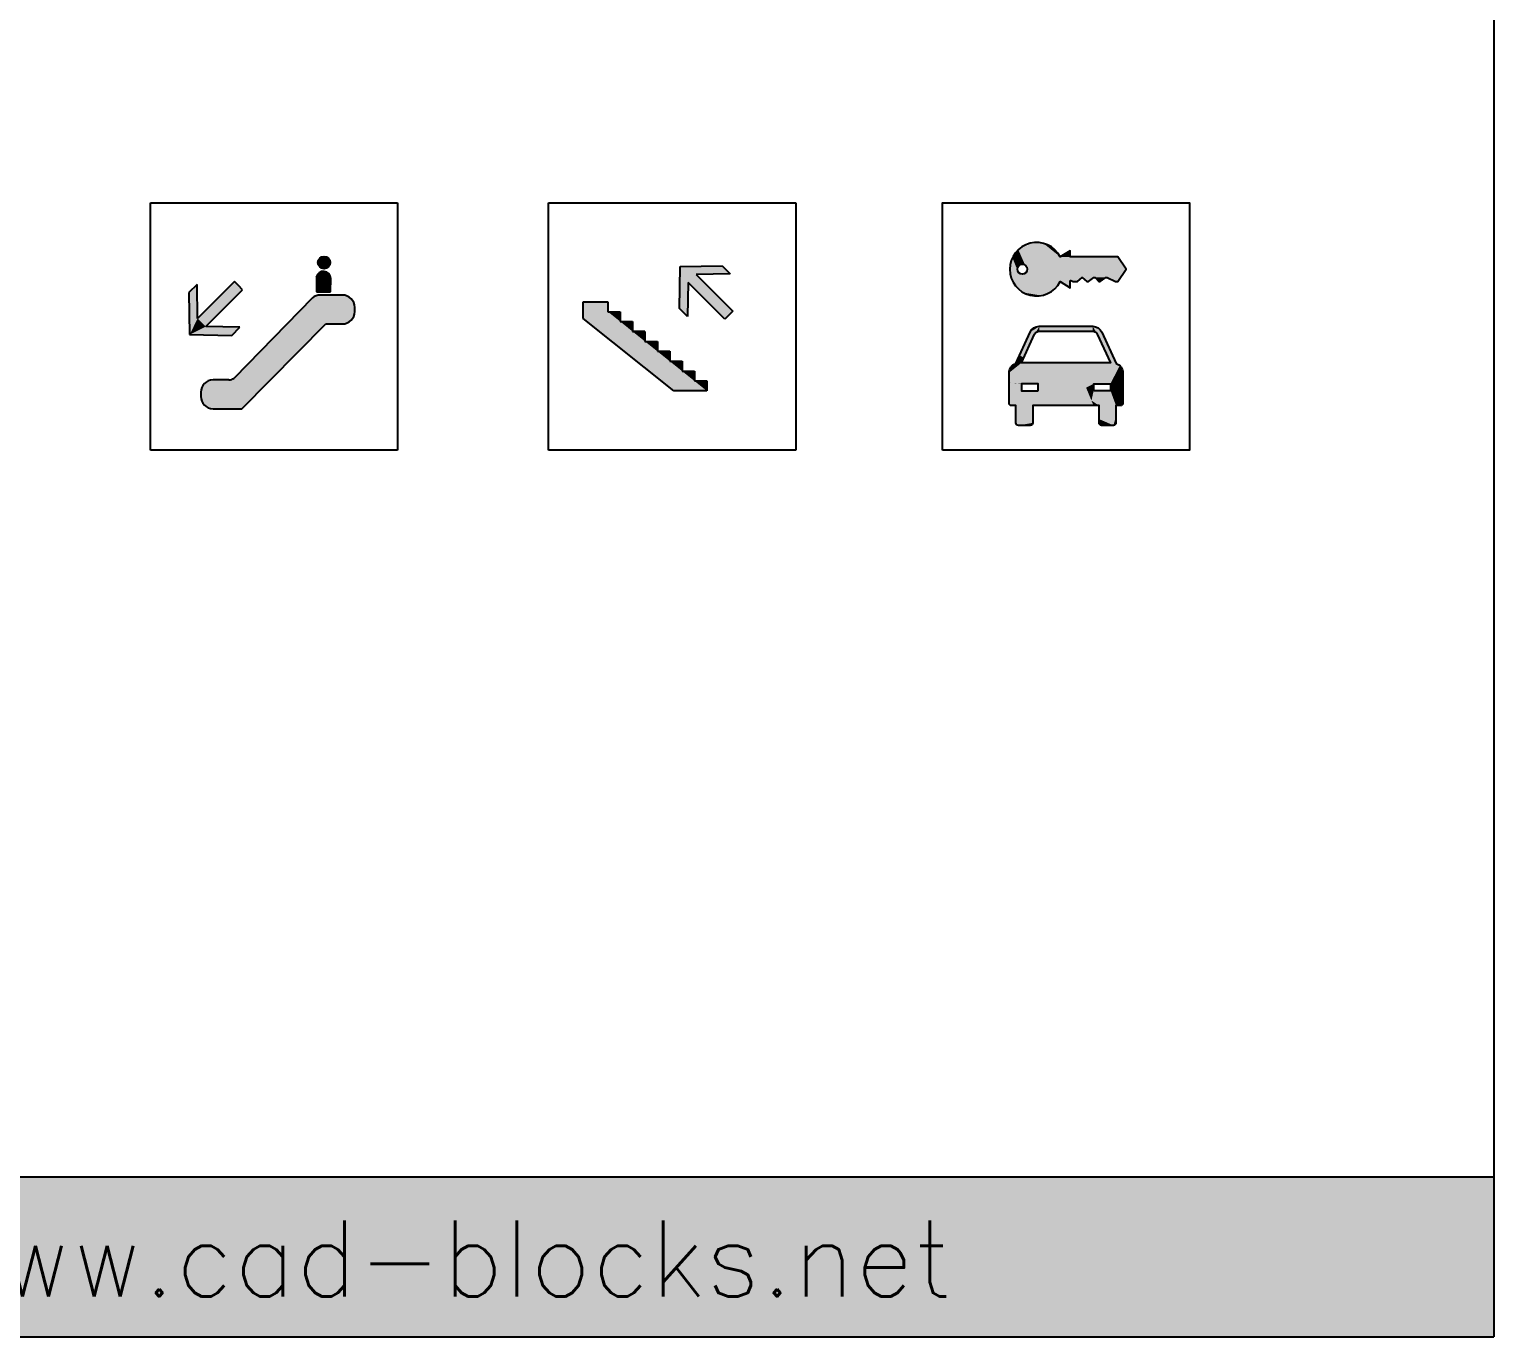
# Model space of a CAD drawing. Extents: x 1216 to 44401, y 2119 to 23617.
# Drawn here: x 38474 to 44401, y 2119 to 7409 of the extents above; entities that cross this region are included whole.
import ezdxf

# ---------------------------------------------------------------- set-up
doc = ezdxf.new("R2010")
doc.units = 0
doc.header["$LTSCALE"] = 10
doc.header["$MEASUREMENT"] = 0
doc.layers.get('0').update_dxf_attribs({"linetype": 'CONTINUOUS'})
doc.layers.add('www.cad-blocks.net', color=7, linetype='CONTINUOUS')
doc.styles.get("Standard").update_dxf_attribs({"font": 'ROMANC.SHX'})

# ---------------------------------------------------------------- blocks, each defined once
blk = doc.blocks.new('FORMAT')
at = {"true_color": 0x546d8e}
h = blk.add_hatch(color=155, dxfattribs=at)
h.set_gradient(color1=(68, 68, 68), color2=(84, 109, 142), tint=1)
h.paths.add_polyline_path([(44401.1, 1859), (44401.1, 2505.2), (4944.5, 2505.2), (4944.5, 1859)])
at = {"color": 155, "true_color": 0x546d8e}
for p, q in [((44401.1, 23356.7), (44401.1, 1859)), ((4944.5, 2505.2), (44401.1, 2505.2)), ((4944.5, 1859), (44401.1, 1859))]:
    blk.add_line(p, q, dxfattribs=at)
at = {"layer": 'www.cad-blocks.net', "insert": (29838.4, 2328.9), "char_height": 307.125, "attachment_point": 1}
blk.add_mtext_dynamic_manual_height_columns('{\\Fsimplex|c0;\\C255;\\c16777215;download more free cad collection at: www.cad-blocks.net}', width=45138.163, gutter_width=12.5, heights=[0], dxfattribs=at)
blk = doc.blocks.new('A$C1C2A74E1')
at = {"color": 142, "true_color": 0x0094d4}
for p, q in [((0, 0), (0, 1000)), ((0, 1000), (1000, 1000)), ((1000, 1000), (1000, 0)), ((188.4, 670.5), (155.4, 637.5)), ((190.8, 532.5), (188.4, 670.5)), ((340, 681.7), (190.8, 532.5)), ((356.5, 665.2), (340, 681.7)), ((373, 648.7), (356.5, 665.2)), ((671.2, 699.9), (671.3, 639.6)), ((728.7, 639.6), (729.3, 694.5)), ((155.4, 637.5), (158.4, 467.1)), ((223.9, 499.5), (373, 648.7)), ((655.1, 616.1), (338.3, 291)), ((671.3, 639.6), (728.7, 639.6)), ((776.4, 627.1), (686.4, 627.1)), ((826.4, 560.4), (826.4, 577.1)), ((361.8, 497.1), (223.9, 499.5)), ((328.8, 464.1), (361.8, 497.1)), ((370.1, 167.1), (709.7, 510.4)), ((709.7, 510.4), (776.4, 510.4)), ((158.4, 467.1), (328.8, 464.1)), ((317.5, 283.7), (253.4, 283.7)), ((203.4, 233.7), (203.4, 217.1)), ((253.4, 167.1), (370.1, 167.1)), ((1000, 0), (0, 0))]:
    blk.add_line(p, q, dxfattribs=at)
blk.add_circle((702.4, 758.7), 25, dxfattribs=at)
for centre, radius, start, end in [((699.9, 693.8), 29.4, 1.32961, 168.01659), ((686.4, 577.1), 50, 90, 128.65981), ((776.4, 577.1), 50, 0, 90), ((776.4, 560.4), 50, 270, 0), ((253.4, 233.7), 50, 90, 180), ((317.5, 317.1), 33.3, 270, 308.65981), ((253.4, 217.1), 50, 180, 270)]:
    blk.add_arc(centre, radius, start, end, dxfattribs=at)
at = {"color": 142, "linetype": 'CONTINUOUS', "true_color": 0x0094d4}
for points in [[(727.4, 758.7), (680.7, 771.2), (678.9, 767.2)], [(727.4, 758.7), (683.2, 774.8), (680.7, 771.2)], [(727.4, 758.7), (686.3, 777.8), (683.2, 774.8)], [(727.4, 758.7), (689.9, 780.3), (686.3, 777.8)], [(727.4, 758.7), (693.8, 782.2), (689.9, 780.3)], [(727.4, 758.7), (698, 783.3), (693.8, 782.2)], [(727.4, 758.7), (702.4, 783.7), (698, 783.3)], [(727.4, 758.7), (706.7, 783.3), (702.4, 783.7)], [(727.4, 758.7), (710.9, 782.2), (706.7, 783.3)], [(727.4, 758.7), (714.9, 780.3), (710.9, 782.2)], [(727.4, 758.7), (718.4, 777.8), (714.9, 780.3)], [(727.4, 758.7), (721.5, 774.8), (718.4, 777.8)], [(727.4, 758.7), (724, 771.2), (721.5, 774.8)], [(727.4, 758.7), (725.9, 767.2), (724, 771.2)], [(671.2, 699.9), (702.6, 723), (697.3, 723.1)], [(671.2, 699.9), (697.3, 723.1), (692, 722.1)], [(671.2, 699.9), (707.9, 722.1), (702.6, 723)], [(671.2, 699.9), (692, 722.1), (687.1, 720.2)], [(671.2, 699.9), (712.8, 720.2), (707.9, 722.1)], [(671.2, 699.9), (687.1, 720.2), (682.5, 717.5)], [(671.2, 699.9), (717.4, 717.4), (712.8, 720.2)], [(671.2, 699.9), (682.5, 717.5), (678.5, 713.9)], [(671.2, 699.9), (721.4, 713.8), (717.4, 717.4)], [(671.2, 699.9), (678.5, 713.9), (675.2, 709.7)], [(671.2, 699.9), (724.6, 709.6), (721.4, 713.8)], [(727.4, 758.7), (677.7, 763), (677.4, 758.7)], [(727.4, 758.7), (677.4, 758.7), (677.7, 754.3)], [(727.4, 758.7), (678.9, 767.2), (677.7, 763)], [(727.4, 758.7), (677.7, 754.3), (678.9, 750.1)], [(727.4, 758.7), (678.9, 750.1), (680.7, 746.2)], [(727.4, 758.7), (680.7, 746.2), (683.2, 742.6)], [(727.4, 758.7), (683.2, 742.6), (686.3, 739.5)], [(727.4, 758.7), (686.3, 739.5), (689.9, 737)], [(727.4, 758.7), (689.9, 737), (693.8, 735.2)], [(727.4, 758.7), (693.8, 735.2), (698, 734.1)], [(727.4, 758.7), (698, 734.1), (702.4, 733.7)], [(727.4, 758.7), (702.4, 733.7), (706.7, 734.1)], [(727.4, 758.7), (706.7, 734.1), (710.9, 735.2)], [(727.4, 758.7), (710.9, 735.2), (714.9, 737)], [(727.4, 758.7), (714.9, 737), (718.4, 739.5)], [(727.4, 758.7), (718.4, 739.5), (721.5, 742.6)], [(727.4, 758.7), (721.5, 742.6), (724, 746.2)], [(727.4, 758.7), (724, 746.2), (725.9, 750.1)], [(727.4, 758.7), (727, 763), (725.9, 767.2)], [(727.4, 758.7), (725.9, 750.1), (727, 754.3)], [(190.8, 532.5), (188.4, 670.5), (155.4, 637.5)], [(223.9, 499.5), (340, 681.7), (190.8, 532.5)], [(223.9, 499.5), (356.5, 665.2), (340, 681.7)], [(223.9, 499.5), (373, 648.7), (356.5, 665.2)], [(671.2, 699.9), (675.2, 709.7), (672.7, 705)], [(671.2, 699.9), (727.1, 704.9), (724.6, 709.6)], [(671.2, 699.9), (728.6, 699.8), (727.1, 704.9)], [(671.2, 699.9), (671.3, 639.6), (728.7, 639.6)], [(671.2, 699.9), (728.7, 639.6), (729.3, 694.5)], [(671.2, 699.9), (729.3, 694.5), (728.6, 699.8)], [(190.8, 532.5), (155.4, 637.5), (158.4, 467.1)], [(709.7, 510.4), (655.1, 616.1), (338.3, 291)], [(709.7, 510.4), (657.4, 617.8), (655.1, 616.1)], [(709.7, 510.4), (659.7, 619.4), (657.4, 617.8)], [(709.7, 510.4), (662.1, 620.8), (659.7, 619.4)], [(709.7, 510.4), (664.6, 622.1), (662.1, 620.8)], [(709.7, 510.4), (667.2, 623.2), (664.6, 622.1)], [(709.7, 510.4), (669.8, 624.2), (667.2, 623.2)], [(709.7, 510.4), (672.5, 625.1), (669.8, 624.2)], [(709.7, 510.4), (675.2, 625.8), (672.5, 625.1)], [(709.7, 510.4), (678, 626.4), (675.2, 625.8)], [(709.7, 510.4), (680.8, 626.8), (678, 626.4)], [(709.7, 510.4), (683.6, 627), (680.8, 626.8)], [(709.7, 510.4), (686.4, 627.1), (683.6, 627)], [(709.7, 510.4), (776.4, 627.1), (686.4, 627.1)], [(709.7, 510.4), (782.9, 626.6), (776.4, 627.1)], [(709.7, 510.4), (789.4, 625.4), (782.9, 626.6)], [(709.7, 510.4), (795.5, 623.3), (789.4, 625.4)], [(709.7, 510.4), (801.4, 620.4), (795.5, 623.3)], [(709.7, 510.4), (806.9, 616.7), (801.4, 620.4)], [(709.7, 510.4), (811.8, 612.4), (806.9, 616.7)], [(709.7, 510.4), (816.1, 607.5), (811.8, 612.4)], [(709.7, 510.4), (819.7, 602.1), (816.1, 607.5)], [(709.7, 510.4), (822.6, 596.2), (819.7, 602.1)], [(709.7, 510.4), (824.7, 590), (822.6, 596.2)], [(709.7, 510.4), (826, 583.6), (824.7, 590)], [(709.7, 510.4), (826.4, 577.1), (826, 583.6)], [(709.7, 510.4), (826.4, 560.4), (826.4, 577.1)], [(709.7, 510.4), (826, 553.9), (826.4, 560.4)], [(709.7, 510.4), (824.7, 547.5), (826, 553.9)], [(709.7, 510.4), (822.6, 541.3), (824.7, 547.5)], [(709.7, 510.4), (819.7, 535.4), (822.6, 541.3)], [(709.7, 510.4), (816.1, 530), (819.7, 535.4)], [(223.9, 499.5), (190.8, 532.5), (158.4, 467.1)], [(223.9, 499.5), (158.4, 467.1), (361.8, 497.1)], [(158.4, 467.1), (328.8, 464.1), (361.8, 497.1)], [(709.7, 510.4), (335.2, 288.9), (333.6, 287.9)], [(709.7, 510.4), (333.6, 287.9), (370.1, 167.1)], [(709.7, 510.4), (336.8, 289.9), (335.2, 288.9)], [(709.7, 510.4), (338.3, 291), (336.8, 289.9)], [(709.7, 510.4), (811.8, 525), (816.1, 530)], [(709.7, 510.4), (806.9, 520.7), (811.8, 525)], [(709.7, 510.4), (801.4, 517.1), (806.9, 520.7)], [(709.7, 510.4), (795.5, 514.2), (801.4, 517.1)], [(709.7, 510.4), (789.4, 512.1), (795.5, 514.2)], [(709.7, 510.4), (782.9, 510.8), (789.4, 512.1)], [(709.7, 510.4), (776.4, 510.4), (782.9, 510.8)], [(317.5, 283.7), (203.8, 240.3), (203.4, 233.7)], [(317.5, 283.7), (203.4, 233.7), (203.4, 217.1)], [(317.5, 283.7), (203.4, 217.1), (203.8, 210.5)], [(317.5, 283.7), (205.1, 246.7), (203.8, 240.3)], [(317.5, 283.7), (203.8, 210.5), (205.1, 204.1)], [(317.5, 283.7), (207.2, 252.9), (205.1, 246.7)], [(317.5, 283.7), (205.1, 204.1), (207.2, 197.9)], [(317.5, 283.7), (210.1, 258.7), (207.2, 252.9)], [(317.5, 283.7), (207.2, 197.9), (210.1, 192.1)], [(317.5, 283.7), (213.7, 264.2), (210.1, 258.7)], [(317.5, 283.7), (210.1, 192.1), (213.7, 186.6)], [(317.5, 283.7), (218.1, 269.1), (213.7, 264.2)], [(317.5, 283.7), (213.7, 186.6), (218.1, 181.7)], [(317.5, 283.7), (223, 273.4), (218.1, 269.1)], [(317.5, 283.7), (218.1, 181.7), (223, 177.4)], [(317.5, 283.7), (228.4, 277), (223, 273.4)], [(317.5, 283.7), (223, 177.4), (228.4, 173.8)], [(317.5, 283.7), (234.3, 279.9), (228.4, 277)], [(317.5, 283.7), (228.4, 173.8), (234.3, 170.9)], [(317.5, 283.7), (240.5, 282), (234.3, 279.9)], [(317.5, 283.7), (234.3, 170.9), (240.5, 168.8)], [(317.5, 283.7), (246.9, 283.3), (240.5, 282)], [(317.5, 283.7), (240.5, 168.8), (246.9, 167.5)], [(317.5, 283.7), (253.4, 283.7), (246.9, 283.3)], [(317.5, 283.7), (246.9, 167.5), (253.4, 167.1)], [(317.5, 283.7), (253.4, 167.1), (370.1, 167.1)], [(319.3, 283.8), (317.5, 283.7), (370.1, 167.1)], [(321.2, 283.9), (319.3, 283.8), (370.1, 167.1)], [(323.1, 284.2), (321.2, 283.9), (370.1, 167.1)], [(324.9, 284.6), (323.1, 284.2), (370.1, 167.1)], [(326.7, 285), (324.9, 284.6), (370.1, 167.1)], [(328.5, 285.6), (326.7, 285), (370.1, 167.1)], [(330.2, 286.3), (328.5, 285.6), (370.1, 167.1)], [(332, 287.1), (330.2, 286.3), (370.1, 167.1)], [(333.6, 287.9), (332, 287.1), (370.1, 167.1)]]:
    blk.add_solid(points, dxfattribs=at)
blk = doc.blocks.new('A$C76270898')
at = {"color": 142, "true_color": 0x0094d4}
for p, q in [((0, 0), (0, 1000)), ((0, 1000), (1000, 1000)), ((1000, 1000), (1000, 0)), ((529.9, 573.2), (532.9, 742.6)), ((532.9, 742.6), (702.2, 745.5)), ((735, 712.7), (597.9, 710.3)), ((702.2, 745.5), (735, 712.7)), ((565.1, 677.5), (562.7, 540.4)), ((713.3, 529.3), (565.1, 677.5)), ((597.9, 710.3), (746.1, 562.1)), ((140.1, 532.9), (140.1, 599.6)), ((140.1, 599.6), (240.1, 599.6)), ((240.1, 599.6), (240.1, 559.6)), ((240.1, 559.6), (290.1, 559.6)), ((290.1, 559.6), (290.1, 519.6)), ((562.7, 540.4), (529.9, 573.2)), ((729.7, 545.7), (713.3, 529.3)), ((746.1, 562.1), (729.7, 545.7)), ((506.8, 239.6), (140.1, 532.9)), ((290.1, 519.6), (340.1, 519.6)), ((340.1, 519.6), (340.1, 479.6)), ((390.1, 479.6), (340.1, 479.6)), ((340.1, 479.6), (390.1, 479.6)), ((390.1, 479.6), (390.1, 439.6)), ((390.1, 439.6), (440.1, 439.6)), ((440.1, 439.6), (440.1, 399.6)), ((440.1, 399.6), (490.1, 399.6)), ((490.1, 399.6), (490.1, 359.6)), ((490.1, 359.6), (540.1, 359.6)), ((540.1, 359.6), (540.1, 319.6)), ((540.1, 319.6), (590.1, 319.6)), ((590.1, 319.6), (590.1, 279.6)), ((640.1, 239.6), (506.8, 239.6)), ((590.1, 279.6), (640.1, 279.6)), ((640.1, 279.6), (640.1, 239.6)), ((1000, 0), (0, 0))]:
    blk.add_line(p, q, dxfattribs=at)
at = {"color": 142, "linetype": 'CONTINUOUS', "true_color": 0x0094d4}
for points in [[(532.9, 742.6), (529.9, 573.2), (562.7, 540.4)], [(597.9, 710.3), (702.2, 745.5), (532.9, 742.6)], [(713.3, 529.3), (532.9, 742.6), (565.1, 677.5)], [(713.3, 529.3), (597.9, 710.3), (532.9, 742.6)], [(532.9, 742.6), (562.7, 540.4), (565.1, 677.5)], [(597.9, 710.3), (735, 712.7), (702.2, 745.5)], [(713.3, 529.3), (746.1, 562.1), (597.9, 710.3)], [(240.1, 559.6), (140.1, 599.6), (140.1, 532.9)], [(240.1, 559.6), (240.1, 599.6), (140.1, 599.6)], [(240.1, 559.6), (140.1, 532.9), (506.8, 239.6)], [(340.1, 479.6), (240.1, 559.6), (640.1, 239.6)], [(240.1, 559.6), (506.8, 239.6), (640.1, 239.6)], [(340.1, 479.6), (290.1, 519.6), (240.1, 559.6)], [(290.1, 519.6), (290.1, 559.6), (240.1, 559.6)], [(713.3, 529.3), (729.7, 545.7), (746.1, 562.1)], [(340.1, 479.6), (340.1, 519.6), (290.1, 519.6)], [(390.1, 439.6), (340.1, 479.6), (540.1, 319.6)], [(340.1, 479.6), (590.1, 279.6), (540.1, 319.6)], [(340.1, 479.6), (640.1, 239.6), (590.1, 279.6)], [(390.1, 439.6), (390.1, 479.6), (340.1, 479.6)], [(490.1, 359.6), (440.1, 399.6), (390.1, 439.6)], [(440.1, 399.6), (440.1, 439.6), (390.1, 439.6)], [(490.1, 359.6), (490.1, 399.6), (440.1, 399.6)], [(540.1, 319.6), (540.1, 359.6), (490.1, 359.6)], [(590.1, 279.6), (590.1, 319.6), (540.1, 319.6)], [(640.1, 239.6), (640.1, 279.6), (590.1, 279.6)]]:
    blk.add_solid(points, dxfattribs=at)
blk = doc.blocks.new('A$C484F490E')
at = {"color": 142, "true_color": 0x0094d4}
for points in [[(0, 0), (0, 1000), (1000, 1000), (1000, 0)], [(387.8, 240.3), (387.8, 268.3), (319.7, 268.3), (319.7, 240.3)], [(612.2, 240.3), (612.2, 268.3), (680.3, 268.3), (680.3, 240.3)]]:
    blk.add_lwpolyline(points, close=True, dxfattribs=at)
blk.add_lwpolyline([(516.4, 686.8), (528.9, 681.8), (546.4, 681.8), (565.1, 698.3), (584, 681.7), (591.5, 681.7), (613.4, 698.3), (617.8, 698.3), (632.8, 681.7), (639.1, 681.7), (661.8, 698.3), (666.6, 698.3), (700.4, 681.7), (710.1, 681.7), (743.4, 731.7), (710.1, 781.7), (516.8, 781.7), (516.8, 806.7), (476.8, 781.7, 4.08876), (476.8, 681.7), (516.8, 656.7), (516.8, 686.7)], format="xyb", dxfattribs=at)
for points in [[(703.4, 350.3, -0.320288), (730.4, 312.4), (730.4, 190.2, -0.414214), (720.4, 180.2), (702.4, 180.2), (702.4, 110, -0.414214), (692.4, 100), (644.3, 100, -0.414214), (634.3, 110), (634.3, 180.2), (365.7, 180.2), (365.7, 110, -0.414214), (355.7, 100), (307.6, 100, -0.414214), (297.6, 110), (297.6, 180.2), (279.6, 180.2, -0.414214), (269.6, 190.2), (269.6, 312.4, -0.320288), (296.6, 350.3), (355, 477.4, -0.293004), (391.4, 500.8), (608.6, 500.8, -0.293004), (645, 477.4)], [(608.6, 480.7, -0.293004), (626.8, 469), (680.3, 352.5), (319.7, 352.5), (373.2, 469, -0.293004), (391.4, 480.7)]]:
    blk.add_lwpolyline(points, format="xyb", close=True, dxfattribs=at)
blk.add_circle((323.5, 731.7), 20.2, dxfattribs=at)
at = {"color": 142, "linetype": 'CONTINUOUS', "true_color": 0x0094d4}
for points in [[(335, 748.2), (341.3, 832.6), (323.2, 823.5)], [(335, 748.2), (345.5, 822.6), (341.3, 832.6)], [(346.7, 834.5), (345.5, 822.6), (424.2, 632.5)], [(346.7, 834.5), (524.9, 683.4), (359, 837.8)], [(346.7, 834.5), (424.2, 632.5), (429.8, 635.1)], [(346.7, 834.5), (429.8, 635.1), (435.1, 638)], [(346.7, 834.5), (435.1, 638), (440.3, 641.2)], [(346.7, 834.5), (440.3, 641.2), (445.3, 644.7)], [(346.7, 834.5), (445.3, 644.7), (450.1, 648.5)], [(346.7, 834.5), (450.1, 648.5), (454.7, 652.6)], [(346.7, 834.5), (454.7, 652.6), (459, 656.9)], [(346.7, 834.5), (459, 656.9), (463.1, 661.4)], [(346.7, 834.5), (463.1, 661.4), (467, 666.2)], [(346.7, 834.5), (467, 666.2), (470.5, 671.1)], [(346.7, 834.5), (470.5, 671.1), (473.8, 676.3)], [(346.7, 834.5), (473.8, 676.3), (476.8, 681.7)], [(346.7, 834.5), (476.8, 681.7), (509.1, 661.5)], [(346.7, 834.5), (509.1, 661.5), (516.8, 672.1)], [(346.7, 834.5), (516.8, 672.1), (516.8, 686.7)], [(346.7, 834.5), (516.8, 686.7), (524.9, 683.4)], [(476.8, 781.7), (371.6, 839.6), (359, 837.8)], [(524.9, 683.4), (476.8, 781.7), (359, 837.8)], [(476.8, 781.7), (384.3, 839.9), (371.6, 839.6)], [(476.8, 781.7), (397, 838.8), (384.3, 839.9)], [(476.8, 781.7), (409.4, 836.1), (397, 838.8)], [(476.8, 781.7), (421.5, 832), (409.4, 836.1)], [(476.8, 781.7), (432.9, 826.5), (421.5, 832)], [(283.1, 778.7), (276, 759.6), (272.6, 739.6)], [(283.1, 778.7), (272.6, 739.6), (273, 719.3)], [(283.1, 778.7), (273, 719.3), (277.2, 699.5)], [(283.1, 778.7), (277.2, 699.5), (285, 680.8)], [(335, 748.2), (293.5, 796.1), (283.1, 778.7)], [(283.1, 778.7), (285, 680.8), (296.2, 663.8)], [(283.1, 778.7), (296.2, 663.8), (310.3, 649.3)], [(283.1, 778.7), (310.3, 649.3), (326.9, 637.6)], [(331.8, 750), (335, 748.2), (283.1, 778.7)], [(283.1, 778.7), (326.9, 637.6), (303.7, 728)], [(328.4, 751.2), (331.8, 750), (283.1, 778.7)], [(324.8, 751.8), (328.4, 751.2), (283.1, 778.7)], [(321.1, 751.7), (324.8, 751.8), (283.1, 778.7)], [(317.5, 750.9), (321.1, 751.7), (283.1, 778.7)], [(314.2, 749.5), (317.5, 750.9), (283.1, 778.7)], [(311.1, 747.5), (314.2, 749.5), (283.1, 778.7)], [(308.4, 745), (311.1, 747.5), (283.1, 778.7)], [(306.3, 742.1), (308.4, 745), (283.1, 778.7)], [(304.7, 738.8), (306.3, 742.1), (283.1, 778.7)], [(303.7, 735.3), (304.7, 738.8), (283.1, 778.7)], [(303.3, 731.7), (303.7, 735.3), (283.1, 778.7)], [(303.3, 731.7), (283.1, 778.7), (303.7, 728)], [(335, 748.2), (307.1, 811.2), (293.5, 796.1)], [(335, 748.2), (323.2, 823.5), (307.1, 811.2)], [(335, 748.2), (337.8, 745.9), (345.5, 822.6)], [(345.5, 822.6), (337.8, 745.9), (338.7, 744.9)], [(345.5, 822.6), (338.7, 744.9), (339.5, 743.9)], [(345.5, 822.6), (339.5, 743.9), (340.3, 742.8)], [(345.5, 822.6), (340.3, 742.8), (341, 741.7)], [(345.5, 822.6), (341, 741.7), (341.6, 740.5)], [(345.5, 822.6), (341.6, 740.5), (342.1, 739.3)], [(345.5, 822.6), (342.1, 739.3), (342.6, 738.1)], [(345.5, 822.6), (342.6, 738.1), (343, 736.9)], [(345.5, 822.6), (343, 736.9), (343.3, 735.6)], [(345.5, 822.6), (343.3, 735.6), (343.5, 734.3)], [(345.5, 822.6), (343.5, 734.3), (343.6, 733)], [(345.5, 822.6), (343.6, 733), (343.7, 731.7)], [(424.2, 632.5), (345.5, 822.6), (343.7, 731.7)], [(476.8, 781.7), (443.7, 819.8), (432.9, 826.5)], [(476.8, 781.7), (453.6, 811.8), (443.7, 819.8)], [(476.8, 781.7), (462.5, 802.7), (453.6, 811.8)], [(476.8, 781.7), (470.2, 792.6), (462.5, 802.7)], [(516.8, 781.7), (516.8, 806.7), (476.8, 781.7)], [(524.9, 683.4), (516.8, 781.7), (476.8, 781.7)], [(524.9, 683.4), (595.9, 781.7), (516.8, 781.7)], [(595.9, 781.7), (524.9, 683.4), (528.9, 681.8)], [(595.9, 781.7), (528.9, 681.8), (546.4, 681.8)], [(595.9, 781.7), (546.4, 681.8), (565.1, 698.3)], [(595.9, 781.7), (565.1, 698.3), (584, 681.7)], [(595.9, 781.7), (584, 681.7), (591.5, 681.7)], [(595.9, 781.7), (591.5, 681.7), (613.4, 698.3)], [(666.6, 698.3), (710.1, 781.7), (595.9, 781.7)], [(617.8, 698.3), (666.6, 698.3), (595.9, 781.7)], [(617.8, 698.3), (595.9, 781.7), (613.4, 698.3)], [(666.6, 698.3), (743.4, 731.7), (710.1, 781.7)], [(326.9, 637.6), (304.6, 724.6), (303.7, 728)], [(326.9, 637.6), (306.2, 721.3), (304.6, 724.6)], [(326.9, 637.6), (308.3, 718.4), (306.2, 721.3)], [(326.9, 637.6), (311, 715.9), (308.3, 718.4)], [(326.9, 637.6), (314, 713.9), (311, 715.9)], [(326.9, 637.6), (317.3, 712.5), (314, 713.9)], [(326.9, 637.6), (320.9, 711.7), (317.3, 712.5)], [(326.9, 637.6), (324.5, 711.5), (320.9, 711.7)], [(326.9, 637.6), (328.1, 712), (324.5, 711.5)], [(326.9, 637.6), (334.7, 714.9), (331.5, 713.1)], [(326.9, 637.6), (424.2, 632.5), (334.7, 714.9)], [(326.9, 637.6), (331.5, 713.1), (328.1, 712)], [(424.2, 632.5), (336, 715.8), (334.7, 714.9)], [(424.2, 632.5), (337.3, 716.9), (336, 715.8)], [(424.2, 632.5), (338.4, 718.1), (337.3, 716.9)], [(424.2, 632.5), (339.5, 719.4), (338.4, 718.1)], [(424.2, 632.5), (340.4, 720.7), (339.5, 719.4)], [(424.2, 632.5), (341.3, 722.1), (340.4, 720.7)], [(424.2, 632.5), (342, 723.6), (341.3, 722.1)], [(424.2, 632.5), (342.6, 725.2), (342, 723.6)], [(424.2, 632.5), (343.1, 726.7), (342.6, 725.2)], [(424.2, 632.5), (343.4, 728.4), (343.1, 726.7)], [(424.2, 632.5), (343.6, 730), (343.4, 728.4)], [(424.2, 632.5), (343.7, 731.7), (343.6, 730)], [(666.6, 698.3), (710.1, 681.7), (743.4, 731.7)], [(516.8, 672.1), (509.1, 661.5), (516.8, 656.7)], [(617.8, 698.3), (632.8, 681.7), (639.1, 681.7)], [(617.8, 698.3), (639.1, 681.7), (661.8, 698.3)], [(617.8, 698.3), (661.8, 698.3), (666.6, 698.3)], [(666.6, 698.3), (700.4, 681.7), (710.1, 681.7)], [(326.9, 637.6), (334.4, 633.7), (342.1, 630.4)], [(326.9, 637.6), (342.1, 630.4), (350.1, 627.7)], [(326.9, 637.6), (350.1, 627.7), (358.3, 625.7)], [(326.9, 637.6), (358.3, 625.7), (366.6, 624.2)], [(326.9, 637.6), (366.6, 624.2), (375, 623.5)], [(326.9, 637.6), (375, 623.5), (383.4, 623.4)], [(326.9, 637.6), (383.4, 623.4), (391.8, 623.9)], [(326.9, 637.6), (391.8, 623.9), (400.1, 625.1)], [(326.9, 637.6), (400.1, 625.1), (408.3, 626.9)], [(326.9, 637.6), (408.3, 626.9), (416.4, 629.4)], [(326.9, 637.6), (416.4, 629.4), (424.2, 632.5)], [(393, 500.8), (318, 396.9), (312.2, 384.2)], [(393, 500.8), (312.2, 384.2), (375.1, 472.3)], [(393, 500.8), (355, 477.4), (318, 396.9)], [(393, 500.8), (356.8, 480.8), (355, 477.4)], [(393, 500.8), (358.8, 484), (356.8, 480.8)], [(393, 500.8), (361.2, 487), (358.8, 484)], [(393, 500.8), (363.8, 489.7), (361.2, 487)], [(393, 500.8), (366.7, 492.2), (363.8, 489.7)], [(393, 500.8), (369.8, 494.4), (366.7, 492.2)], [(393, 500.8), (373.1, 496.3), (369.8, 494.4)], [(393, 500.8), (376.6, 497.9), (373.1, 496.3)], [(393, 500.8), (375.1, 472.3), (376.3, 473.8)], [(393, 500.8), (376.3, 473.8), (377.6, 475.2)], [(393, 500.8), (380.2, 499.1), (376.6, 497.9)], [(393, 500.8), (377.6, 475.2), (379.1, 476.4)], [(393, 500.8), (379.1, 476.4), (380.6, 477.5)], [(393, 500.8), (383.9, 500), (380.2, 499.1)], [(393, 500.8), (380.6, 477.5), (382.3, 478.5)], [(393, 500.8), (382.3, 478.5), (384, 479.3)], [(393, 500.8), (387.6, 500.6), (383.9, 500)], [(393, 500.8), (384, 479.3), (385.8, 479.9)], [(393, 500.8), (385.8, 479.9), (387.7, 480.4)], [(393, 500.8), (391.4, 500.8), (387.6, 500.6)], [(393, 500.8), (387.7, 480.4), (389.5, 480.6)], [(393, 500.8), (389.5, 480.6), (391.4, 480.7)], [(487.1, 480.7), (393, 500.8), (391.4, 480.7)], [(487.1, 480.7), (478.8, 500.8), (393, 500.8)], [(608.6, 500.8), (478.8, 500.8), (487.1, 480.7)], [(608.6, 500.8), (487.1, 480.7), (608.6, 480.7)], [(703.4, 350.3), (612.4, 500.6), (608.6, 500.8)], [(608.6, 500.8), (608.6, 480.7), (610.5, 480.6)], [(608.6, 500.8), (610.5, 480.6), (612.3, 480.4)], [(608.6, 500.8), (612.3, 480.4), (614.2, 479.9)], [(608.6, 500.8), (614.2, 479.9), (616, 479.3)], [(608.6, 500.8), (616, 479.3), (617.7, 478.5)], [(608.6, 500.8), (617.7, 478.5), (619.4, 477.5)], [(608.6, 500.8), (619.4, 477.5), (620.9, 476.4)], [(608.6, 500.8), (620.9, 476.4), (622.4, 475.2)], [(608.6, 500.8), (622.4, 475.2), (623.7, 473.8)], [(608.6, 500.8), (623.7, 473.8), (624.9, 472.3)], [(608.6, 500.8), (624.9, 472.3), (625.9, 470.7)], [(703.4, 350.3), (608.6, 500.8), (625.9, 470.7)], [(703.4, 350.3), (616.1, 500), (612.4, 500.6)], [(703.4, 350.3), (619.8, 499.1), (616.1, 500)], [(703.4, 350.3), (623.4, 497.9), (619.8, 499.1)], [(703.4, 350.3), (626.9, 496.3), (623.4, 497.9)], [(703.4, 350.3), (630.2, 494.4), (626.9, 496.3)], [(703.4, 350.3), (633.3, 492.2), (630.2, 494.4)], [(703.4, 350.3), (636.2, 489.7), (633.3, 492.2)], [(703.4, 350.3), (638.8, 487), (636.2, 489.7)], [(703.4, 350.3), (641.2, 484), (638.8, 487)], [(703.4, 350.3), (643.2, 480.8), (641.2, 484)], [(703.4, 350.3), (645, 477.4), (643.2, 480.8)], [(312.2, 384.2), (374.1, 470.7), (375.1, 472.3)], [(312.2, 384.2), (373.2, 469), (374.1, 470.7)], [(312.2, 384.2), (329.3, 373.4), (373.2, 469)], [(703.4, 350.3), (625.9, 470.7), (626.8, 469)], [(680.3, 352.5), (703.4, 350.3), (626.8, 469)], [(319.7, 352.5), (312.2, 384.2), (296.6, 350.3)], [(319.7, 352.5), (329.3, 373.4), (312.2, 384.2)], [(319.7, 352.5), (269.8, 316.5), (269.6, 312.4)], [(319.7, 352.5), (269.6, 312.4), (269.6, 272.6)], [(319.7, 352.5), (269.6, 272.6), (336, 268.3)], [(319.7, 352.5), (270.4, 320.6), (269.8, 316.5)], [(319.7, 352.5), (271.5, 324.6), (270.4, 320.6)], [(319.7, 352.5), (272.9, 328.5), (271.5, 324.6)], [(319.7, 352.5), (274.8, 332.2), (272.9, 328.5)], [(319.7, 352.5), (277, 335.7), (274.8, 332.2)], [(319.7, 352.5), (279.6, 338.9), (277, 335.7)], [(319.7, 352.5), (282.5, 341.9), (279.6, 338.9)], [(319.7, 352.5), (285.7, 344.5), (282.5, 341.9)], [(319.7, 352.5), (289.1, 346.8), (285.7, 344.5)], [(319.7, 352.5), (292.8, 348.8), (289.1, 346.8)], [(319.7, 352.5), (296.6, 350.3), (292.8, 348.8)], [(319.7, 352.5), (336, 268.3), (387.8, 268.3)], [(319.7, 352.5), (387.8, 268.3), (362.3, 352.5)], [(387.8, 268.3), (513.5, 256.9), (362.3, 352.5)], [(362.3, 352.5), (513.5, 256.9), (581.6, 252.5)], [(362.3, 352.5), (581.6, 252.5), (540.2, 352.5)], [(680.3, 352.5), (540.2, 352.5), (581.6, 252.5)], [(680.3, 352.5), (581.6, 252.5), (612.2, 268.3)], [(680.3, 352.5), (612.2, 268.3), (680.3, 268.3)], [(680.3, 352.5), (680.3, 268.3), (703.4, 350.3)], [(680.3, 268.3), (707.2, 348.8), (703.4, 350.3)], [(680.3, 268.3), (710.9, 346.8), (707.2, 348.8)], [(680.3, 268.3), (714.3, 344.5), (710.9, 346.8)], [(680.3, 268.3), (717.5, 341.9), (714.3, 344.5)], [(680.3, 268.3), (720.4, 338.9), (717.5, 341.9)], [(680.3, 268.3), (723, 335.7), (720.4, 338.9)], [(680.3, 268.3), (725.2, 332.2), (723, 335.7)], [(680.3, 268.3), (727.1, 328.5), (725.2, 332.2)], [(680.3, 268.3), (728.5, 324.6), (727.1, 328.5)], [(680.3, 268.3), (729.6, 320.6), (728.5, 324.6)], [(680.3, 268.3), (730.2, 316.5), (729.6, 320.6)], [(680.3, 268.3), (730.4, 312.4), (730.2, 316.5)], [(680.3, 268.3), (730.4, 243), (730.4, 312.4)], [(319.7, 268.3), (269.6, 272.6), (269.6, 190.2)], [(319.7, 268.3), (336, 268.3), (269.6, 272.6)], [(319.7, 268.3), (269.6, 190.2), (269.7, 188.9)], [(319.7, 268.3), (269.7, 188.9), (269.9, 187.6)], [(319.7, 268.3), (269.9, 187.6), (270.3, 186.3)], [(319.7, 268.3), (270.3, 186.3), (270.9, 185.2)], [(319.7, 268.3), (270.9, 185.2), (271.6, 184.1)], [(319.7, 268.3), (271.6, 184.1), (272.5, 183.1)], [(319.7, 268.3), (272.5, 183.1), (273.5, 182.2)], [(319.7, 268.3), (273.5, 182.2), (274.6, 181.5)], [(319.7, 268.3), (274.6, 181.5), (275.8, 180.9)], [(319.7, 268.3), (275.8, 180.9), (277, 180.5)], [(319.7, 268.3), (277, 180.5), (278.3, 180.2)], [(319.7, 268.3), (278.3, 180.2), (279.6, 180.2)], [(319.7, 268.3), (279.6, 180.2), (297.6, 180.2)], [(319.7, 268.3), (297.6, 180.2), (297.6, 110)], [(319.7, 268.3), (297.6, 110), (297.7, 108.7)], [(319.7, 268.3), (297.7, 108.7), (298, 107.4)], [(319.7, 268.3), (298, 107.4), (298.4, 106.2)], [(319.7, 268.3), (298.4, 106.2), (299, 105)], [(319.7, 268.3), (299, 105), (299.7, 103.9)], [(319.7, 268.3), (299.7, 103.9), (300.6, 102.9)], [(319.7, 268.3), (300.6, 102.9), (301.5, 102.1)], [(319.7, 268.3), (301.5, 102.1), (302.6, 101.3)], [(319.7, 268.3), (302.6, 101.3), (303.8, 100.8)], [(319.7, 268.3), (303.8, 100.8), (305, 100.3)], [(319.7, 268.3), (305, 100.3), (306.3, 100.1)], [(319.7, 268.3), (306.3, 100.1), (307.6, 100)], [(319.7, 240.3), (319.7, 268.3), (307.6, 100)], [(319.7, 240.3), (307.6, 100), (365.7, 180.2)], [(611.6, 180.2), (387.8, 240.3), (319.7, 240.3)], [(611.6, 180.2), (319.7, 240.3), (365.7, 180.2)], [(387.8, 268.3), (387.8, 265), (513.5, 256.9)], [(611.6, 180.2), (513.5, 256.9), (387.8, 265)], [(611.6, 180.2), (387.8, 265), (387.8, 240.3)], [(611.6, 180.2), (603.2, 200.2), (513.5, 256.9)], [(581.6, 252.5), (513.5, 256.9), (603.2, 200.2)], [(581.6, 252.5), (612.2, 250.6), (612.2, 268.3)], [(612.2, 240.3), (581.6, 252.5), (603.2, 200.2)], [(612.2, 240.3), (612.2, 250.6), (581.6, 252.5)], [(612.2, 240.3), (603.2, 200.2), (702.4, 137.6)], [(702.4, 180.2), (680.3, 240.3), (612.2, 240.3)], [(702.4, 180.2), (612.2, 240.3), (702.4, 137.6)], [(680.3, 268.3), (680.3, 246.2), (730.4, 243)], [(702.4, 180.2), (730.4, 243), (680.3, 246.2)], [(702.4, 180.2), (680.3, 246.2), (680.3, 240.3)], [(702.4, 180.2), (730.4, 190.2), (730.4, 243)], [(307.6, 100), (365.7, 110), (365.7, 180.2)], [(692.4, 100), (702.4, 137.6), (634.3, 180.6)], [(692.4, 100), (634.3, 180.6), (634.3, 125.3)], [(702.4, 180.2), (730.3, 188.9), (730.4, 190.2)], [(702.4, 180.2), (730.1, 187.6), (730.3, 188.9)], [(702.4, 180.2), (729.7, 186.3), (730.1, 187.6)], [(702.4, 180.2), (729.1, 185.2), (729.7, 186.3)], [(702.4, 180.2), (728.4, 184.1), (729.1, 185.2)], [(702.4, 180.2), (727.5, 183.1), (728.4, 184.1)], [(702.4, 180.2), (726.5, 182.2), (727.5, 183.1)], [(702.4, 180.2), (725.4, 181.5), (726.5, 182.2)], [(702.4, 180.2), (724.2, 180.9), (725.4, 181.5)], [(702.4, 180.2), (723, 180.5), (724.2, 180.9)], [(702.4, 180.2), (721.7, 180.2), (723, 180.5)], [(702.4, 180.2), (720.4, 180.2), (721.7, 180.2)], [(692.4, 100), (634.3, 125.3), (644.8, 100)], [(634.3, 125.3), (634.3, 110), (634.3, 108.7)], [(634.3, 125.3), (634.3, 108.7), (634.6, 107.4)], [(634.3, 125.3), (634.6, 107.4), (635, 106.2)], [(634.3, 125.3), (635, 106.2), (635.6, 105)], [(634.3, 125.3), (635.6, 105), (636.3, 103.9)], [(634.3, 125.3), (636.3, 103.9), (637.2, 102.9)], [(634.3, 125.3), (637.2, 102.9), (638.2, 102.1)], [(634.3, 125.3), (638.2, 102.1), (639.3, 101.3)], [(634.3, 125.3), (639.3, 101.3), (640.4, 100.8)], [(634.3, 125.3), (640.4, 100.8), (641.7, 100.3)], [(634.3, 125.3), (641.7, 100.3), (643, 100.1)], [(634.3, 125.3), (643, 100.1), (644.3, 100)], [(634.3, 125.3), (644.3, 100), (644.8, 100)], [(692.4, 100), (702.4, 110), (702.4, 137.6)], [(307.6, 100), (365.7, 108.7), (365.7, 110)], [(307.6, 100), (365.4, 107.4), (365.7, 108.7)], [(307.6, 100), (365, 106.2), (365.4, 107.4)], [(307.6, 100), (364.4, 105), (365, 106.2)], [(307.6, 100), (363.7, 103.9), (364.4, 105)], [(307.6, 100), (362.8, 102.9), (363.7, 103.9)], [(307.6, 100), (361.8, 102.1), (362.8, 102.9)], [(307.6, 100), (360.7, 101.3), (361.8, 102.1)], [(307.6, 100), (359.6, 100.8), (360.7, 101.3)], [(307.6, 100), (358.3, 100.3), (359.6, 100.8)], [(307.6, 100), (357, 100.1), (358.3, 100.3)], [(307.6, 100), (355.7, 100), (357, 100.1)], [(692.4, 100), (702.3, 108.7), (702.4, 110)], [(692.4, 100), (702, 107.4), (702.3, 108.7)], [(692.4, 100), (701.6, 106.2), (702, 107.4)], [(692.4, 100), (701, 105), (701.6, 106.2)], [(692.4, 100), (700.3, 103.9), (701, 105)], [(692.4, 100), (699.4, 102.9), (700.3, 103.9)], [(692.4, 100), (698.5, 102.1), (699.4, 102.9)], [(692.4, 100), (697.4, 101.3), (698.5, 102.1)], [(692.4, 100), (696.2, 100.8), (697.4, 101.3)], [(692.4, 100), (695, 100.3), (696.2, 100.8)], [(692.4, 100), (693.7, 100.1), (695, 100.3)]]:
    blk.add_solid(points, dxfattribs=at)
at = {"color": 142, "true_color": 0x0094d4}
blk.add_solid([(611.6, 180.2), (634.3, 180.2), (611.6, 180.2), (603.2, 200.2)], dxfattribs=at)

msp = doc.modelspace()

# ---------------------------------------------------------------- block references
for name, p in [('A$C1C2A74E1', (38964.7, 5706.8)), ('A$C76270898', (40575.9, 5706.8)), ('A$C484F490E', (42169.8, 5706.8))]:
    msp.add_blockref(name, p)
at = {"layer": 'www.cad-blocks.net'}
msp.add_blockref('FORMAT', (0, 260.3), dxfattribs=at)

doc.saveas('drawing.dxf')
